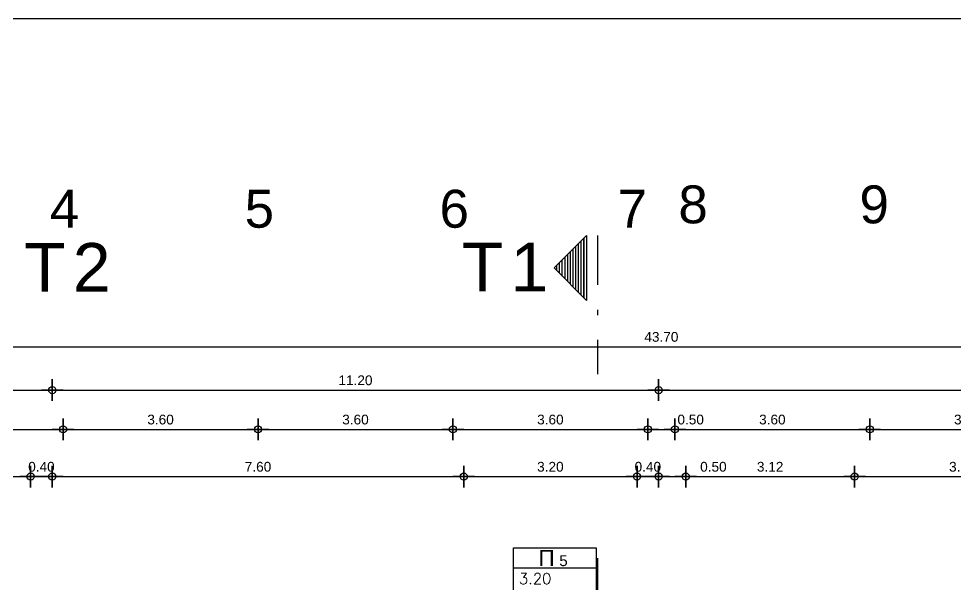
# Model space of a CAD drawing. Header units: metres. Extents: x 0 to 132, y -109 to 310.
# Drawn here: x 21.4 to 38.7, y 127.08 to 137.52 of the extents above; entities that cross this region are included whole.
import ezdxf

# ---------------------------------------------------------------- set-up
doc = ezdxf.new("R2010")
doc.units = ezdxf.units.M
doc.header["$LTSCALE"] = 0.036
doc.linetypes.add('DASHDOTX2', pattern=[50.8, 25.4, -12.7, 0, -12.7])
doc.layers.get('Defpoints').update_dxf_attribs({"color": 252})
for name, color, linetype in [('arxitektonika', 254, 'Continuous'), ('BORDER', 252, 'Continuous'), ('DIMBLK', 252, 'Continuous'), ('LAYER-ON', 252, 'Continuous')]:
    doc.layers.add(name, color=color, linetype=linetype)
doc.styles.add('COMU-N', font='arial.ttf')
doc.styles.get("Standard").update_dxf_attribs({"font": 'arial.ttf'})
doc.dimstyles.new('CADWDOT', dxfattribs={"dimscale": 0.1, "dimtxt": 1.8, "dimasz": 0.08, "dimexe": 2, "dimexo": 0, "dimgap": 0.09, "dimtad": 0, "dimrnd": 0.001, "dimzin": 0, "dimdsep": 46, "dimtxsty": 'Standard', "dimblk1": 'ARTDIM', "dimblk2": 'ARTDIM', "dimsah": 1, "dimcen": 0.09, "dimdle": 0.05, "dimse1": 1, "dimse2": 1, "dimadec": 0, "dimazin": 0, "dimtfac": 1, "dimtmove": 0, "dimatfit": 3, "dimldrblk": 'ARTDIM', "dimfxl": 2, "dimtvp": 0.9999, "dimtolj": 1, "dimtzin": 0, "dimarcsym": 0})

# ---------------------------------------------------------------- blocks, each defined once
blk = doc.blocks.new('art103')
at = {"layer": 'BORDER'}
blk.add_line((20.75, 14.6), (0.25, 14.6), dxfattribs=at)
blk = doc.blocks.new('ARTDIM')
at = {"layer": 'DIMBLK'}
for p, q in [((0, -24.9975), (0, 24.9975)), ((-24.9975, 0), (24.9975, 0))]:
    blk.add_line(p, q, dxfattribs=at)
blk.add_circle((0, 0), 8.25, dxfattribs=at)
blk = doc.blocks.new('*D319')
at = {"layer": 'arxitektonika', "color": 0, "lineweight": -2}
blk.add_line((20.426, 129.067), (21.61, 129.067), dxfattribs=at)
at = {"layer": 'Defpoints', "color": 0, "transparency": 16777216}
for p in [(20.418, 129.505), (21.618, 129.505), (21.618, 129.067)]:
    blk.add_point(p, dxfattribs=at)
at = {"layer": 'arxitektonika', "color": 0, "lineweight": -2, "xscale": 0.008, "yscale": 0.008, "zscale": 0.008, "rotation": 180}
blk.add_blockref('ARTDIM', (20.418, 129.067), dxfattribs=at)
at = {"layer": 'arxitektonika', "color": 0, "lineweight": -2, "xscale": 0.008, "yscale": 0.008, "zscale": 0.008}
blk.add_blockref('ARTDIM', (21.618, 129.067), dxfattribs=at)
at = {"layer": 'arxitektonika', "color": 0, "insert": (21.018, 129.247), "char_height": 0.18, "attachment_point": 5}
blk.add_mtext('\\A1;1.20', dxfattribs=at)
blk = doc.blocks.new('*D320')
at = {"layer": 'arxitektonika', "color": 0, "lineweight": -2}
blk.add_line((21.626, 129.067), (22.01, 129.067), dxfattribs=at)
at = {"layer": 'Defpoints', "color": 0, "transparency": 16777216}
for p in [(21.618, 129.505), (22.018, 129.505), (22.018, 129.067)]:
    blk.add_point(p, dxfattribs=at)
at = {"layer": 'arxitektonika', "color": 0, "lineweight": -2, "xscale": 0.008, "yscale": 0.008, "zscale": 0.008, "rotation": 180}
blk.add_blockref('ARTDIM', (21.618, 129.067), dxfattribs=at)
at = {"layer": 'arxitektonika', "color": 0, "lineweight": -2, "xscale": 0.008, "yscale": 0.008, "zscale": 0.008}
blk.add_blockref('ARTDIM', (22.018, 129.067), dxfattribs=at)
at = {"layer": 'arxitektonika', "color": 0, "insert": (21.818, 129.247), "char_height": 0.18, "attachment_point": 5}
blk.add_mtext('\\A1;0.40', dxfattribs=at)
blk = doc.blocks.new('*D321')
at = {"layer": 'arxitektonika', "color": 0, "lineweight": -2}
blk.add_line((22.026, 129.067), (29.61, 129.067), dxfattribs=at)
at = {"layer": 'Defpoints', "color": 0, "transparency": 16777216}
for p in [(22.018, 129.505), (29.618, 129.505), (29.618, 129.067)]:
    blk.add_point(p, dxfattribs=at)
at = {"layer": 'arxitektonika', "color": 0, "lineweight": -2, "xscale": 0.008, "yscale": 0.008, "zscale": 0.008, "rotation": 180}
blk.add_blockref('ARTDIM', (22.018, 129.067), dxfattribs=at)
at = {"layer": 'arxitektonika', "color": 0, "lineweight": -2, "xscale": 0.008, "yscale": 0.008, "zscale": 0.008}
blk.add_blockref('ARTDIM', (29.618, 129.067), dxfattribs=at)
at = {"layer": 'arxitektonika', "color": 0, "insert": (25.818, 129.247), "char_height": 0.18, "attachment_point": 5}
blk.add_mtext('\\A1;7.60', dxfattribs=at)
blk = doc.blocks.new('*D322')
at = {"layer": 'arxitektonika', "color": 0, "lineweight": -2}
blk.add_line((29.626, 129.067), (32.81, 129.067), dxfattribs=at)
at = {"layer": 'Defpoints', "color": 0, "transparency": 16777216}
for p in [(29.618, 129.505), (32.818, 129.505), (32.818, 129.067)]:
    blk.add_point(p, dxfattribs=at)
at = {"layer": 'arxitektonika', "color": 0, "lineweight": -2, "xscale": 0.008, "yscale": 0.008, "zscale": 0.008, "rotation": 180}
blk.add_blockref('ARTDIM', (29.618, 129.067), dxfattribs=at)
at = {"layer": 'arxitektonika', "color": 0, "lineweight": -2, "xscale": 0.008, "yscale": 0.008, "zscale": 0.008}
blk.add_blockref('ARTDIM', (32.818, 129.067), dxfattribs=at)
at = {"layer": 'arxitektonika', "color": 0, "insert": (31.218, 129.247), "char_height": 0.18, "attachment_point": 5}
blk.add_mtext('\\A1;3.20', dxfattribs=at)
blk = doc.blocks.new('*D323')
at = {"layer": 'arxitektonika', "color": 0, "lineweight": -2}
blk.add_line((32.826, 129.067), (33.21, 129.067), dxfattribs=at)
at = {"layer": 'Defpoints', "color": 0, "transparency": 16777216}
for p in [(32.818, 129.505), (33.218, 129.505), (33.218, 129.067)]:
    blk.add_point(p, dxfattribs=at)
at = {"layer": 'arxitektonika', "color": 0, "lineweight": -2, "xscale": 0.008, "yscale": 0.008, "zscale": 0.008, "rotation": 180}
blk.add_blockref('ARTDIM', (32.818, 129.067), dxfattribs=at)
at = {"layer": 'arxitektonika', "color": 0, "lineweight": -2, "xscale": 0.008, "yscale": 0.008, "zscale": 0.008}
blk.add_blockref('ARTDIM', (33.218, 129.067), dxfattribs=at)
at = {"layer": 'arxitektonika', "color": 0, "insert": (33.018, 129.247), "char_height": 0.18, "attachment_point": 5}
blk.add_mtext('\\A1;0.40', dxfattribs=at)
blk = doc.blocks.new('*D324')
at = {"layer": 'arxitektonika', "color": 0, "lineweight": -2}
for p, q in [((33.226, 129.067), (33.71, 129.067)), ((33.718, 129.067), (34.512, 129.067))]:
    blk.add_line(p, q, dxfattribs=at)
at = {"layer": 'Defpoints', "color": 0, "transparency": 16777216}
for p in [(33.218, 129.505), (33.718, 129.505), (33.718, 129.067)]:
    blk.add_point(p, dxfattribs=at)
at = {"layer": 'arxitektonika', "color": 0, "lineweight": -2, "xscale": 0.008, "yscale": 0.008, "zscale": 0.008, "rotation": 180}
blk.add_blockref('ARTDIM', (33.218, 129.067), dxfattribs=at)
at = {"layer": 'arxitektonika', "color": 0, "lineweight": -2, "xscale": 0.008, "yscale": 0.008, "zscale": 0.008}
blk.add_blockref('ARTDIM', (33.718, 129.067), dxfattribs=at)
at = {"layer": 'arxitektonika', "color": 0, "insert": (34.229, 129.247), "char_height": 0.18, "attachment_point": 5}
blk.add_mtext('\\A1;0.50', dxfattribs=at)
blk = doc.blocks.new('*D325')
at = {"layer": 'arxitektonika', "color": 0, "lineweight": -2}
blk.add_line((33.726, 129.067), (36.829, 129.067), dxfattribs=at)
at = {"layer": 'Defpoints', "color": 0, "transparency": 16777216}
for p in [(33.718, 129.505), (36.837, 129.505), (36.837, 129.067)]:
    blk.add_point(p, dxfattribs=at)
at = {"layer": 'arxitektonika', "color": 0, "lineweight": -2, "xscale": 0.008, "yscale": 0.008, "zscale": 0.008, "rotation": 180}
blk.add_blockref('ARTDIM', (33.718, 129.067), dxfattribs=at)
at = {"layer": 'arxitektonika', "color": 0, "lineweight": -2, "xscale": 0.008, "yscale": 0.008, "zscale": 0.008}
blk.add_blockref('ARTDIM', (36.837, 129.067), dxfattribs=at)
at = {"layer": 'arxitektonika', "color": 0, "insert": (35.277, 129.247), "char_height": 0.18, "attachment_point": 5}
blk.add_mtext('\\A1;3.12', dxfattribs=at)
blk = doc.blocks.new('*D326')
at = {"layer": 'arxitektonika', "color": 0, "lineweight": -2}
blk.add_line((36.845, 129.067), (40.81, 129.067), dxfattribs=at)
at = {"layer": 'Defpoints', "color": 0, "transparency": 16777216}
for p in [(36.837, 129.505), (40.818, 129.505), (40.818, 129.067)]:
    blk.add_point(p, dxfattribs=at)
at = {"layer": 'arxitektonika', "color": 0, "lineweight": -2, "xscale": 0.008, "yscale": 0.008, "zscale": 0.008, "rotation": 180}
blk.add_blockref('ARTDIM', (36.837, 129.067), dxfattribs=at)
at = {"layer": 'arxitektonika', "color": 0, "lineweight": -2, "xscale": 0.008, "yscale": 0.008, "zscale": 0.008}
blk.add_blockref('ARTDIM', (40.818, 129.067), dxfattribs=at)
at = {"layer": 'arxitektonika', "color": 0, "insert": (38.827, 129.247), "char_height": 0.18, "attachment_point": 5}
blk.add_mtext('\\A1;3.98', dxfattribs=at)
blk = doc.blocks.new('*D334')
at = {"layer": 'arxitektonika', "color": 0, "lineweight": -2}
blk.add_line((11.426, 130.664), (22.01, 130.664), dxfattribs=at)
at = {"layer": 'Defpoints', "color": 0, "transparency": 16777216}
for p in [(22.018, 130.664), (11.418, 127.215), (22.018, 127.215)]:
    blk.add_point(p, dxfattribs=at)
at = {"layer": 'arxitektonika', "color": 0, "lineweight": -2, "xscale": 0.008, "yscale": 0.008, "zscale": 0.008, "rotation": 180}
blk.add_blockref('ARTDIM', (11.418, 130.664), dxfattribs=at)
at = {"layer": 'arxitektonika', "color": 0, "lineweight": -2, "xscale": 0.008, "yscale": 0.008, "zscale": 0.008}
blk.add_blockref('ARTDIM', (22.018, 130.664), dxfattribs=at)
at = {"layer": 'arxitektonika', "color": 0, "insert": (16.718, 130.844), "char_height": 0.18, "attachment_point": 5}
blk.add_mtext('\\A1;10.60', dxfattribs=at)
blk = doc.blocks.new('*D335')
at = {"layer": 'arxitektonika', "color": 0, "lineweight": -2}
blk.add_line((22.026, 130.664), (33.21, 130.664), dxfattribs=at)
at = {"layer": 'Defpoints', "color": 0, "transparency": 16777216}
for p in [(22.018, 130.664), (33.218, 130.664), (33.218, 130.664)]:
    blk.add_point(p, dxfattribs=at)
at = {"layer": 'arxitektonika', "color": 0, "lineweight": -2, "xscale": 0.008, "yscale": 0.008, "zscale": 0.008, "rotation": 180}
blk.add_blockref('ARTDIM', (22.018, 130.664), dxfattribs=at)
at = {"layer": 'arxitektonika', "color": 0, "lineweight": -2, "xscale": 0.008, "yscale": 0.008, "zscale": 0.008}
blk.add_blockref('ARTDIM', (33.218, 130.664), dxfattribs=at)
at = {"layer": 'arxitektonika', "color": 0, "insert": (27.618, 130.844), "char_height": 0.18, "attachment_point": 5}
blk.add_mtext('\\A1;11.20', dxfattribs=at)
blk = doc.blocks.new('*D336')
at = {"layer": 'arxitektonika', "color": 0, "lineweight": -2}
blk.add_line((33.226, 130.664), (55.11, 130.664), dxfattribs=at)
at = {"layer": 'Defpoints', "color": 0, "transparency": 16777216}
for p in [(33.218, 130.664), (55.118, 130.664), (55.118, 127.222)]:
    blk.add_point(p, dxfattribs=at)
at = {"layer": 'arxitektonika', "color": 0, "lineweight": -2, "xscale": 0.008, "yscale": 0.008, "zscale": 0.008, "rotation": 180}
blk.add_blockref('ARTDIM', (33.218, 130.664), dxfattribs=at)
at = {"layer": 'arxitektonika', "color": 0, "lineweight": -2, "xscale": 0.008, "yscale": 0.008, "zscale": 0.008}
blk.add_blockref('ARTDIM', (55.118, 130.664), dxfattribs=at)
at = {"layer": 'arxitektonika', "color": 0, "insert": (44.168, 130.844), "char_height": 0.18, "attachment_point": 5}
blk.add_mtext('\\A1;21.90', dxfattribs=at)
blk = doc.blocks.new('*D337')
at = {"layer": 'arxitektonika', "color": 0, "lineweight": -2}
blk.add_line((11.426, 131.466), (55.11, 131.466), dxfattribs=at)
at = {"layer": 'Defpoints', "color": 0, "transparency": 16777216}
for p in [(55.118, 131.466), (11.418, 127.215), (55.118, 127.215)]:
    blk.add_point(p, dxfattribs=at)
at = {"layer": 'arxitektonika', "color": 0, "lineweight": -2, "xscale": 0.008, "yscale": 0.008, "zscale": 0.008, "rotation": 180}
blk.add_blockref('ARTDIM', (11.418, 131.466), dxfattribs=at)
at = {"layer": 'arxitektonika', "color": 0, "lineweight": -2, "xscale": 0.008, "yscale": 0.008, "zscale": 0.008}
blk.add_blockref('ARTDIM', (55.118, 131.466), dxfattribs=at)
at = {"layer": 'arxitektonika', "color": 0, "insert": (33.268, 131.646), "char_height": 0.18, "attachment_point": 5}
blk.add_mtext('\\A1;43.70', dxfattribs=at)
blk = doc.blocks.new('*D406')
at = {"layer": 'arxitektonika', "color": 0, "lineweight": -2}
blk.add_line((18.626, 129.939), (22.21, 129.939), dxfattribs=at)
at = {"layer": 'Defpoints', "color": 0, "transparency": 16777216}
for p in [(18.618, 133.511), (22.218, 133.511), (22.218, 129.939)]:
    blk.add_point(p, dxfattribs=at)
at = {"layer": 'arxitektonika', "color": 0, "lineweight": -2, "xscale": 0.008, "yscale": 0.008, "zscale": 0.008, "rotation": 180}
blk.add_blockref('ARTDIM', (18.618, 129.939), dxfattribs=at)
at = {"layer": 'arxitektonika', "color": 0, "lineweight": -2, "xscale": 0.008, "yscale": 0.008, "zscale": 0.008}
blk.add_blockref('ARTDIM', (22.218, 129.939), dxfattribs=at)
at = {"layer": 'arxitektonika', "color": 0, "insert": (20.418, 130.119), "char_height": 0.18, "attachment_point": 5}
blk.add_mtext('\\A1;3.60', dxfattribs=at)
blk = doc.blocks.new('*D407')
at = {"layer": 'arxitektonika', "color": 0, "lineweight": -2}
blk.add_line((22.226, 129.939), (25.81, 129.939), dxfattribs=at)
at = {"layer": 'Defpoints', "color": 0, "transparency": 16777216}
for p in [(22.218, 133.511), (25.818, 133.511), (25.818, 129.939)]:
    blk.add_point(p, dxfattribs=at)
at = {"layer": 'arxitektonika', "color": 0, "lineweight": -2, "xscale": 0.008, "yscale": 0.008, "zscale": 0.008, "rotation": 180}
blk.add_blockref('ARTDIM', (22.218, 129.939), dxfattribs=at)
at = {"layer": 'arxitektonika', "color": 0, "lineweight": -2, "xscale": 0.008, "yscale": 0.008, "zscale": 0.008}
blk.add_blockref('ARTDIM', (25.818, 129.939), dxfattribs=at)
at = {"layer": 'arxitektonika', "color": 0, "insert": (24.018, 130.119), "char_height": 0.18, "attachment_point": 5}
blk.add_mtext('\\A1;3.60', dxfattribs=at)
blk = doc.blocks.new('*D408')
at = {"layer": 'arxitektonika', "color": 0, "lineweight": -2}
blk.add_line((25.826, 129.939), (29.41, 129.939), dxfattribs=at)
at = {"layer": 'Defpoints', "color": 0, "transparency": 16777216}
for p in [(25.818, 133.511), (29.418, 133.511), (29.418, 129.939)]:
    blk.add_point(p, dxfattribs=at)
at = {"layer": 'arxitektonika', "color": 0, "lineweight": -2, "xscale": 0.008, "yscale": 0.008, "zscale": 0.008, "rotation": 180}
blk.add_blockref('ARTDIM', (25.818, 129.939), dxfattribs=at)
at = {"layer": 'arxitektonika', "color": 0, "lineweight": -2, "xscale": 0.008, "yscale": 0.008, "zscale": 0.008}
blk.add_blockref('ARTDIM', (29.418, 129.939), dxfattribs=at)
at = {"layer": 'arxitektonika', "color": 0, "insert": (27.618, 130.119), "char_height": 0.18, "attachment_point": 5}
blk.add_mtext('\\A1;3.60', dxfattribs=at)
blk = doc.blocks.new('*D409')
at = {"layer": 'arxitektonika', "color": 0, "lineweight": -2}
blk.add_line((29.426, 129.939), (33.01, 129.939), dxfattribs=at)
at = {"layer": 'Defpoints', "color": 0, "transparency": 16777216}
for p in [(29.418, 133.511), (33.018, 133.511), (33.018, 129.939)]:
    blk.add_point(p, dxfattribs=at)
at = {"layer": 'arxitektonika', "color": 0, "lineweight": -2, "xscale": 0.008, "yscale": 0.008, "zscale": 0.008, "rotation": 180}
blk.add_blockref('ARTDIM', (29.418, 129.939), dxfattribs=at)
at = {"layer": 'arxitektonika', "color": 0, "lineweight": -2, "xscale": 0.008, "yscale": 0.008, "zscale": 0.008}
blk.add_blockref('ARTDIM', (33.018, 129.939), dxfattribs=at)
at = {"layer": 'arxitektonika', "color": 0, "insert": (31.218, 130.119), "char_height": 0.18, "attachment_point": 5}
blk.add_mtext('\\A1;3.60', dxfattribs=at)
blk = doc.blocks.new('*D410')
at = {"layer": 'arxitektonika', "color": 0, "lineweight": -2}
for p, q in [((33.026, 129.939), (33.51, 129.939)), ((33.518, 129.939), (34.093, 129.939))]:
    blk.add_line(p, q, dxfattribs=at)
at = {"layer": 'Defpoints', "color": 0, "transparency": 16777216}
for p in [(33.018, 133.511), (33.518, 133.511), (33.518, 129.939)]:
    blk.add_point(p, dxfattribs=at)
at = {"layer": 'arxitektonika', "color": 0, "lineweight": -2, "xscale": 0.008, "yscale": 0.008, "zscale": 0.008, "rotation": 180}
blk.add_blockref('ARTDIM', (33.018, 129.939), dxfattribs=at)
at = {"layer": 'arxitektonika', "color": 0, "lineweight": -2, "xscale": 0.008, "yscale": 0.008, "zscale": 0.008}
blk.add_blockref('ARTDIM', (33.518, 129.939), dxfattribs=at)
at = {"layer": 'arxitektonika', "color": 0, "insert": (33.809, 130.119), "char_height": 0.18, "attachment_point": 5}
blk.add_mtext('\\A1;0.50', dxfattribs=at)
blk = doc.blocks.new('*D411')
at = {"layer": 'arxitektonika', "color": 0, "lineweight": -2}
blk.add_line((33.526, 129.939), (37.11, 129.939), dxfattribs=at)
at = {"layer": 'Defpoints', "color": 0, "transparency": 16777216}
for p in [(33.518, 133.511), (37.118, 133.511), (37.118, 129.939)]:
    blk.add_point(p, dxfattribs=at)
at = {"layer": 'arxitektonika', "color": 0, "lineweight": -2, "xscale": 0.008, "yscale": 0.008, "zscale": 0.008, "rotation": 180}
blk.add_blockref('ARTDIM', (33.518, 129.939), dxfattribs=at)
at = {"layer": 'arxitektonika', "color": 0, "lineweight": -2, "xscale": 0.008, "yscale": 0.008, "zscale": 0.008}
blk.add_blockref('ARTDIM', (37.118, 129.939), dxfattribs=at)
at = {"layer": 'arxitektonika', "color": 0, "insert": (35.318, 130.119), "char_height": 0.18, "attachment_point": 5}
blk.add_mtext('\\A1;3.60', dxfattribs=at)
blk = doc.blocks.new('*D412')
at = {"layer": 'arxitektonika', "color": 0, "lineweight": -2}
blk.add_line((37.126, 129.939), (40.71, 129.939), dxfattribs=at)
at = {"layer": 'Defpoints', "color": 0, "transparency": 16777216}
for p in [(37.118, 133.511), (40.718, 133.511), (40.718, 129.939)]:
    blk.add_point(p, dxfattribs=at)
at = {"layer": 'arxitektonika', "color": 0, "lineweight": -2, "xscale": 0.008, "yscale": 0.008, "zscale": 0.008, "rotation": 180}
blk.add_blockref('ARTDIM', (37.118, 129.939), dxfattribs=at)
at = {"layer": 'arxitektonika', "color": 0, "lineweight": -2, "xscale": 0.008, "yscale": 0.008, "zscale": 0.008}
blk.add_blockref('ARTDIM', (40.718, 129.939), dxfattribs=at)
at = {"layer": 'arxitektonika', "color": 0, "insert": (38.918, 130.119), "char_height": 0.18, "attachment_point": 5}
blk.add_mtext('\\A1;3.60', dxfattribs=at)

msp = doc.modelspace()

# ---------------------------------------------------------------- linework, layer by layer
at = {"layer": 'arxitektonika'}
for p, q in [((31.288, 132.921), (31.888, 133.521)), ((31.738, 132.471), (31.738, 133.371)), ((31.788, 132.421), (31.788, 133.421)), ((31.838, 132.371), (31.838, 133.471)), ((31.838, 133.471), (31.838, 132.371)), ((31.838, 132.371), (31.838, 133.471)), ((31.888, 133.521), (31.888, 132.921)), ((31.588, 132.621), (31.588, 133.221)), ((31.638, 132.571), (31.638, 133.271)), ((31.688, 132.521), (31.688, 133.321)), ((31.388, 132.821), (31.388, 133.021)), ((31.438, 132.771), (31.438, 133.071)), ((31.488, 132.721), (31.488, 133.121)), ((31.538, 132.671), (31.538, 133.171)), ((31.288, 132.921), (31.888, 132.321)), ((31.338, 132.871), (31.338, 132.971)), ((31.888, 132.921), (31.888, 132.321)), ((32.064, 127.374), (30.539, 127.374))]:
    msp.add_line(p, q, dxfattribs=at)
at = {"layer": 'arxitektonika', "linetype": 'DASHDOTX2'}
for p, q in [((32.088, 133.521), (32.088, 130.961)), ((32.088, 127.561), (32.088, 125.549))]:
    msp.add_line(p, q, dxfattribs=at)
at = {"layer": 'arxitektonika'}
msp.add_lwpolyline([(30.539, 127.752), (32.064, 127.752), (32.064, 126.574), (30.539, 126.574), (30.539, 127.752)], dxfattribs=at)

# ---------------------------------------------------------------- block references
at = {"layer": 'LAYER-ON', "xscale": 4, "yscale": 4, "zscale": 4}
msp.add_blockref('art103', (0, 79.122), dxfattribs=at)

# ---------------------------------------------------------------- texts
at = {"layer": 'arxitektonika', "style": 'COMU-N'}
for s, height, p in [('8', 0.7, (33.582, 133.744)), ('9', 0.7, (36.927, 133.744)), ('4', 0.7, (21.971, 133.663)), ('5', 0.7, (25.571, 133.663)), ('6', 0.7, (29.171, 133.663)), ('7', 0.7, (32.461, 133.663)), ('Τ', 0.9, (21.497, 132.48)), ('2', 0.9, (22.396, 132.48)), ('Τ', 0.9, (29.582, 132.485)), ('1', 0.9, (30.48, 132.485)), ('Π', 0.3, (30.995, 127.413)), ('5', 0.2, (31.382, 127.413))]:
    msp.add_text(s, height=height, dxfattribs=at).set_placement(p)
at = {"layer": 'arxitektonika', "linetype": 'ByBlock', "insert": (30.937, 127.182), "char_height": 0.2, "attachment_point": 5, "style": 'COMU-N'}
msp.add_mtext('{\\Fcomplex.shx;3.20}', dxfattribs=at)

# ---------------------------------------------------------------- dimensions: what is measured, and where the dimension line sits
at = {"layer": 'arxitektonika'}
for base, p1, p2, picture, middle in [((22.218, 129.939), (18.618, 133.511), (22.218, 133.511), '*D406', (20.418, 130.119)), ((25.818, 129.939), (22.218, 133.511), (25.818, 133.511), '*D407', (24.018, 130.119)), ((29.418, 129.939), (25.818, 133.511), (29.418, 133.511), '*D408', (27.618, 130.119)), ((33.018, 129.939), (29.418, 133.511), (33.018, 133.511), '*D409', (31.218, 130.119)), ((33.518, 129.939), (33.018, 133.511), (33.518, 133.511), '*D410', (33.809, 130.119)), ((37.118, 129.939), (33.518, 133.511), (37.118, 133.511), '*D411', (35.318, 130.119)), ((40.718, 129.939), (37.118, 133.511), (40.718, 133.511), '*D412', (38.918, 130.119)), ((55.118, 131.466), (11.418, 127.215), (55.118, 127.215), '*D337', (33.268, 131.646)), ((22.018, 130.664), (11.418, 127.215), (22.018, 127.215), '*D334', (16.718, 130.844)), ((33.218, 130.664), (22.018, 130.664), (33.218, 130.664), '*D335', (27.618, 130.844)), ((55.118, 130.664), (33.218, 130.664), (55.118, 127.222), '*D336', (44.168, 130.844)), ((21.618, 129.067), (20.418, 129.505), (21.618, 129.505), '*D319', (21.018, 129.247)), ((29.618, 129.067), (22.018, 129.505), (29.618, 129.505), '*D321', (25.818, 129.247)), ((32.818, 129.067), (29.618, 129.505), (32.818, 129.505), '*D322', (31.218, 129.247)), ((36.837, 129.067), (33.718, 129.505), (36.837, 129.505), '*D325', (35.277, 129.247)), ((40.818, 129.067), (36.837, 129.505), (40.818, 129.505), '*D326', (38.827, 129.247))]:
    dim = msp.add_linear_dim(base=base, p1=p1, p2=p2, dimstyle='CADWDOT', dxfattribs=at)
    dim.commit()
    dim.dimension.update_dxf_attribs({"geometry": picture, "text_midpoint": middle})
for base, p1, p2, picture, middle in [((22.018, 129.067), (21.618, 129.505), (22.018, 129.505), '*D320', (21.818, 129.067)), ((33.218, 129.067), (32.818, 129.505), (33.218, 129.505), '*D323', (33.018, 129.067)), ((33.718, 129.067), (33.218, 129.505), (33.718, 129.505), '*D324', (34.229, 129.067))]:
    dim = msp.add_linear_dim(base=base, p1=p1, p2=p2, dimstyle='CADWDOT', dxfattribs=at)
    dim.commit()
    dim.dimension.update_dxf_attribs({"geometry": picture, "text_midpoint": middle, "dimtype": 160})

doc.saveas('drawing.dxf')
